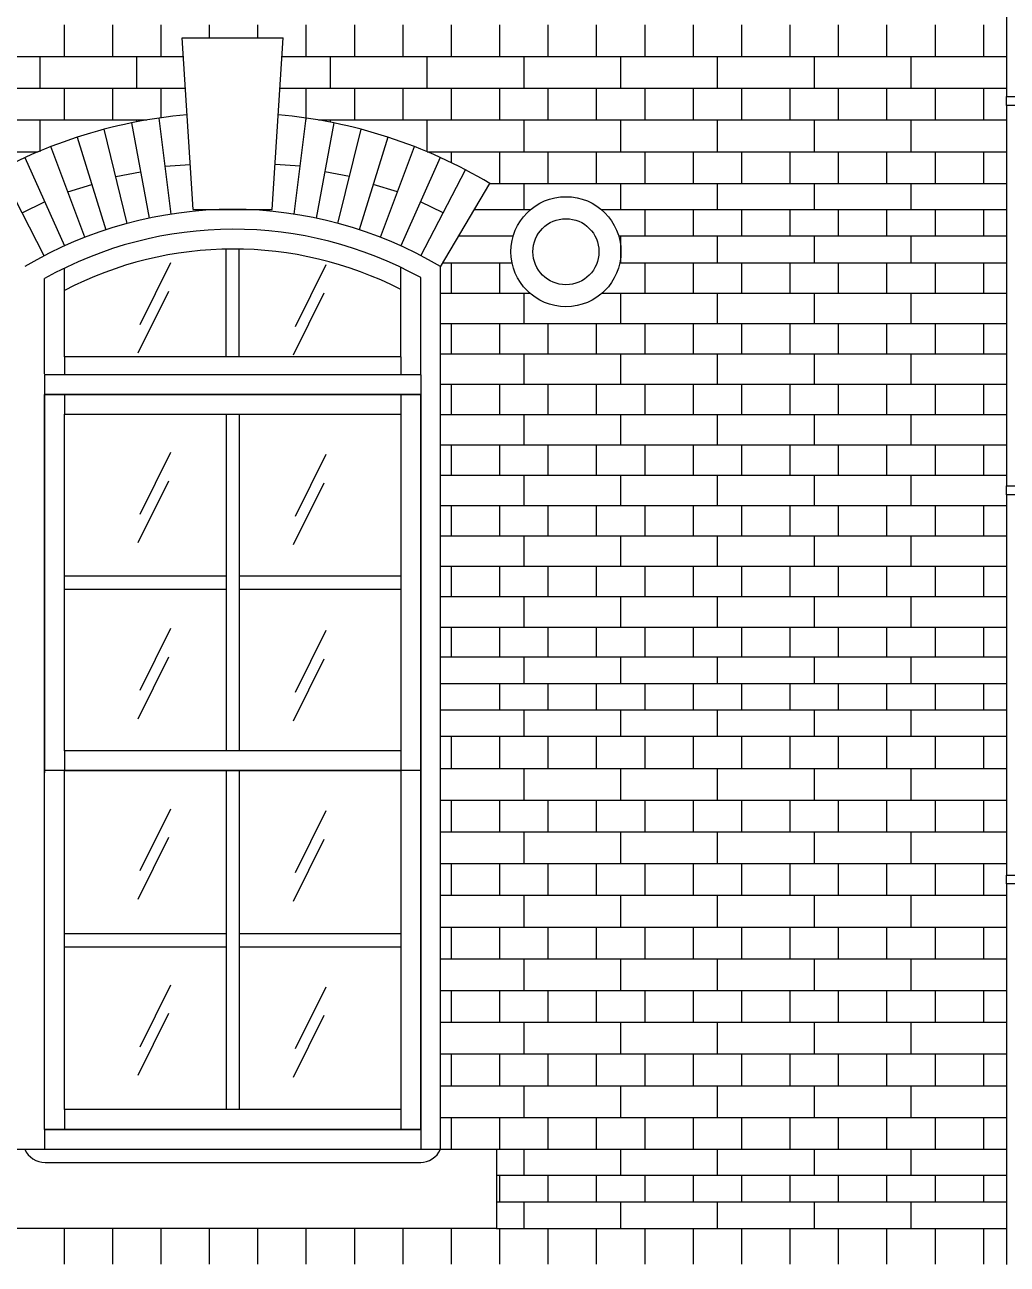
# Model space of a CAD drawing. Extents: x 101185 to 134825, y -129942 to -106182.
# Drawn here: x 120779 to 123013, y -120840 to -118024 of the extents above; entities that cross this region are included whole.
import ezdxf

# ---------------------------------------------------------------- set-up
doc = ezdxf.new("R2010")
doc.units = 0
doc.header["$LTSCALE"] = 50
doc.header["$MEASUREMENT"] = 0
for name, color, linetype in [('ele-3', 6, 'CONTINUOUS'), ('h', 5, 'CONTINUOUS'), ('HAT', 5, 'CONTINUOUS'), ('WID', 4, 'CONTINUOUS')]:
    doc.layers.add(name, color=color, linetype=linetype)

msp = doc.modelspace()

# ---------------------------------------------------------------- linework, layer by layer
at = {"layer": 'ele-3'}
for p, q in [((123011.9, -118187.3), (123011.9, -117322.9)), ((123011.9, -119071.8), (123011.9, -118207.3)), ((121836.9, -118384.7), (123011.9, -118384.7)), ((121928.4, -118444.7), (121801.2, -118444.7)), ((123011.9, -118444.7), (122090.9, -118444.7)), ((121889.7, -118504.7), (121765.5, -118504.7)), ((123011.9, -118504.7), (122129.7, -118504.7)), ((121729.7, -118564.7), (121887.2, -118564.7)), ((122132.1, -118564.7), (123011.9, -118564.7)), ((123011.9, -119956.2), (123011.9, -119091.8)), ((123011.9, -119461.3), (121724.4, -119461.3)), ((123011.9, -119521.3), (121724.4, -119521.3)), ((123011.9, -119581.3), (121724.4, -119581.3)), ((123011.9, -119641.3), (121724.4, -119641.3)), ((123011.9, -120840.6), (123011.9, -119976.2)), ((121851.9, -120578.8), (123011.9, -120578.8)), ((123011.9, -120638.8), (121851.9, -120638.8)), ((123011.9, -120698.8), (121851.9, -120698.8)), ((121851.9, -120758.8), (123011.9, -120758.8))]:
    msp.add_line(p, q, dxfattribs=at)
for points in [[(121914.4, -118444.7), (121914.4, -118384.7)], [(122134.4, -118444.7), (122134.4, -118384.7)], [(122354.4, -118444.7), (122354.4, -118384.7)], [(122574.4, -118444.7), (122574.4, -118384.7)], [(122794.4, -118444.7), (122794.4, -118384.7)], [(122189.4, -118504.7), (122189.4, -118444.7)], [(122299.4, -118504.7), (122299.4, -118444.7)], [(122409.4, -118504.7), (122409.4, -118444.7)], [(122519.4, -118504.7), (122519.4, -118444.7)], [(122629.4, -118504.7), (122629.4, -118444.7)], [(122739.4, -118504.7), (122739.4, -118444.7)], [(122849.4, -118504.7), (122849.4, -118444.7)], [(122959.4, -118504.7), (122959.4, -118444.7)], [(122134.4, -118564.7), (122134.4, -118504.7)], [(122354.4, -118564.7), (122354.4, -118504.7)], [(122574.4, -118564.7), (122574.4, -118504.7)], [(122794.4, -118564.7), (122794.4, -118504.7)], [(121914.4, -119521.3), (121914.4, -119461.3)], [(122134.4, -119521.3), (122134.4, -119461.3)], [(122354.4, -119521.3), (122354.4, -119461.3)], [(122574.4, -119521.3), (122574.4, -119461.3)], [(122794.4, -119521.3), (122794.4, -119461.3)], [(121859.4, -119581.3), (121859.4, -119521.3)], [(121969.4, -119581.3), (121969.4, -119521.3)], [(122079.4, -119581.3), (122079.4, -119521.3)], [(122189.4, -119581.3), (122189.4, -119521.3)], [(122299.4, -119581.3), (122299.4, -119521.3)], [(122409.4, -119581.3), (122409.4, -119521.3)], [(122519.4, -119581.3), (122519.4, -119521.3)], [(122629.4, -119581.3), (122629.4, -119521.3)], [(122739.4, -119581.3), (122739.4, -119521.3)], [(122849.4, -119581.3), (122849.4, -119521.3)], [(122959.4, -119581.3), (122959.4, -119521.3)], [(121914.4, -119641.3), (121914.4, -119581.3)], [(122134.4, -119641.3), (122134.4, -119581.3)], [(122354.4, -119641.3), (122354.4, -119581.3)], [(122574.4, -119641.3), (122574.4, -119581.3)], [(122794.4, -119641.3), (122794.4, -119581.3)], [(121914.4, -120638.8), (121914.4, -120578.8)], [(122134.4, -120638.8), (122134.4, -120578.8)], [(122354.4, -120638.8), (122354.4, -120578.8)], [(122574.4, -120638.8), (122574.4, -120578.8)], [(122794.4, -120638.8), (122794.4, -120578.8)], [(121859.4, -120698.8), (121859.4, -120638.8)], [(121969.4, -120698.8), (121969.4, -120638.8)], [(122079.4, -120698.8), (122079.4, -120638.8)], [(122189.4, -120698.8), (122189.4, -120638.8)], [(122299.4, -120698.8), (122299.4, -120638.8)], [(122409.4, -120698.8), (122409.4, -120638.8)], [(122519.4, -120698.8), (122519.4, -120638.8)], [(122629.4, -120698.8), (122629.4, -120638.8)], [(122739.4, -120698.8), (122739.4, -120638.8)], [(122849.4, -120698.8), (122849.4, -120638.8)], [(122959.4, -120698.8), (122959.4, -120638.8)], [(121914.4, -120758.8), (121914.4, -120698.8)], [(122134.4, -120758.8), (122134.4, -120698.8)], [(122354.4, -120758.8), (122354.4, -120698.8)], [(122574.4, -120758.8), (122574.4, -120698.8)], [(122794.4, -120758.8), (122794.4, -120698.8)]]:
    msp.add_lwpolyline(points, dxfattribs=at)
at = {"layer": 'h'}
for p, q in [((120259.4, -118096.3), (121139.6, -118096.3)), ((121364.1, -118096.3), (123011.9, -118096.3)), ((120259.4, -118168.4), (121144.2, -118168.4)), ((121359.5, -118168.4), (123011.9, -118168.4)), ((120259.4, -118240.5), (121056.9, -118240.5)), ((121111.8, -118454.5), (121084.7, -118236)), ((121391.9, -118454.5), (121419, -118236)), ((121446.8, -118240.5), (123011.9, -118240.5)), ((121012.5, -118475.3), (120959.9, -118261.7)), ((121021.9, -118247.1), (121061.8, -118463.5)), ((121481.8, -118247.1), (121441.9, -118463.5)), ((121491.2, -118475.3), (121543.8, -118261.7)), ((120898.7, -118279.7), (120963.8, -118489.8)), ((121605, -118279.7), (121539.9, -118489.8)), ((120259.4, -118312.6), (120809.9, -118312.6)), ((120916, -118507), (120838.6, -118301)), ((121587.7, -118507), (121665.1, -118301)), ((121693.8, -118312.6), (123011.9, -118312.6)), ((120823.7, -118549), (120722.5, -118353.7)), ((120779.8, -118325.7), (120869.3, -118526.7)), ((121098.2, -118345.2), (121155.3, -118341.6)), ((121405.5, -118345.2), (121348.4, -118341.6)), ((121723.9, -118325.7), (121634.4, -118526.7)), ((121680, -118549), (121781.2, -118353.7)), ((120986.2, -118368.5), (121042.4, -118358.1)), ((121517.5, -118368.5), (121461.3, -118358.1)), ((120877.3, -118404), (120932, -118387.1)), ((121626.4, -118404), (121571.7, -118387.1)), ((120773.1, -118451.3), (120824.5, -118426.2)), ((121730.6, -118451.3), (121679.2, -118426.2)), ((121110.7, -118565), (121041.1, -118705.7)), ((121463.6, -118569.5), (121394.1, -118710.2)), ((121105.9, -118629.8), (121036.3, -118770.5)), ((121458.9, -118634.3), (121389.3, -118775)), ((121724.4, -118633.7), (121927.2, -118633.7)), ((122092.1, -118633.7), (123011.9, -118633.7)), ((121724.4, -118702.7), (123011.9, -118702.7)), ((121724.4, -118771.6), (123011.9, -118771.6)), ((121724.4, -118840.6), (123011.9, -118840.6)), ((121724.4, -118909.6), (123011.9, -118909.6)), ((121110.7, -118996), (121041.1, -119136.7)), ((121463.6, -119000.4), (121394.1, -119141.1)), ((121724.4, -118978.6), (123011.9, -118978.6)), ((121724.4, -119047.5), (123011.9, -119047.5)), ((121105.9, -119060.8), (121036.3, -119201.5)), ((121458.9, -119065.3), (121389.3, -119206)), ((121724.4, -119116.5), (123011.9, -119116.5)), ((121724.4, -119185.5), (123011.9, -119185.5)), ((121724.4, -119254.4), (123011.9, -119254.4)), ((121724.4, -119323.4), (123011.9, -119323.4)), ((121724.4, -119392.4), (123011.9, -119392.4)), ((121110.7, -119396), (121041.1, -119536.7)), ((121463.6, -119400.4), (121394.1, -119541.1)), ((121105.9, -119460.8), (121036.3, -119601.5)), ((121458.9, -119465.3), (121389.3, -119606)), ((121724.4, -119713.5), (123011.9, -119713.5)), ((121724.4, -119785.6), (123011.9, -119785.6)), ((121110.7, -119806), (121041.1, -119946.7)), ((121463.6, -119810.4), (121394.1, -119951.1)), ((121105.9, -119870.8), (121036.3, -120011.5)), ((121724.4, -119857.7), (123011.9, -119857.7)), ((121458.9, -119875.3), (121389.3, -120016)), ((121724.4, -119929.8), (123011.9, -119929.8)), ((121724.4, -120001.9), (123011.9, -120001.9)), ((121724.4, -120074), (123011.9, -120074)), ((121724.4, -120146.1), (123011.9, -120146.1)), ((121110.7, -120206), (121041.1, -120346.7)), ((121463.6, -120210.4), (121394.1, -120351.1)), ((121724.4, -120218.2), (123011.9, -120218.2)), ((121105.9, -120270.8), (121036.3, -120411.5)), ((121458.9, -120275.3), (121389.3, -120416)), ((121724.4, -120290.3), (123011.9, -120290.3)), ((121724.4, -120362.4), (123011.9, -120362.4)), ((121724.4, -120434.6), (123011.9, -120434.6)), ((121724.4, -120506.7), (123011.9, -120506.7))]:
    msp.add_line(p, q, dxfattribs=at)
for points in [[(120869.4, -118096.3), (120869.4, -118024.2)], [(120979.4, -118096.3), (120979.4, -118024.2)], [(121089.4, -118096.3), (121089.4, -118024.2)], [(121199.4, -118053.8), (121199.4, -118024.2)], [(121309.4, -118053.8), (121309.4, -118024.2)], [(121419.4, -118096.3), (121419.4, -118024.2)], [(121529.4, -118096.3), (121529.4, -118024.2)], [(121639.4, -118096.3), (121639.4, -118024.2)], [(121749.4, -118096.3), (121749.4, -118024.2)], [(121859.4, -118096.3), (121859.4, -118024.2)], [(121969.4, -118096.3), (121969.4, -118024.2)], [(122079.4, -118096.3), (122079.4, -118024.2)], [(122189.4, -118096.3), (122189.4, -118024.2)], [(122299.4, -118096.3), (122299.4, -118024.2)], [(122409.4, -118096.3), (122409.4, -118024.2)], [(122519.4, -118096.3), (122519.4, -118024.2)], [(122629.4, -118096.3), (122629.4, -118024.2)], [(122739.4, -118096.3), (122739.4, -118024.2)], [(122849.4, -118096.3), (122849.4, -118024.2)], [(122959.4, -118096.3), (122959.4, -118024.2)], [(120814.4, -118168.4), (120814.4, -118096.3)], [(121034.4, -118168.4), (121034.4, -118096.3)], [(121474.4, -118168.4), (121474.4, -118096.3)], [(121694.4, -118168.4), (121694.4, -118096.3)], [(121914.4, -118168.4), (121914.4, -118096.3)], [(122134.4, -118168.4), (122134.4, -118096.3)], [(122354.4, -118168.4), (122354.4, -118096.3)], [(122574.4, -118168.4), (122574.4, -118096.3)], [(122794.4, -118168.4), (122794.4, -118096.3)], [(120869.4, -118240.5), (120869.4, -118168.4)], [(120979.4, -118240.5), (120979.4, -118168.4)], [(121089.4, -118235.4), (121089.4, -118168.4)], [(121419.4, -118240.5), (121419.4, -118168.4)], [(121529.4, -118240.5), (121529.4, -118168.4)], [(121639.4, -118240.5), (121639.4, -118168.4)], [(121749.4, -118240.5), (121749.4, -118168.4)], [(121859.4, -118240.5), (121859.4, -118168.4)], [(121969.4, -118240.5), (121969.4, -118168.4)], [(122079.4, -118240.5), (122079.4, -118168.4)], [(122189.4, -118240.5), (122189.4, -118168.4)], [(122299.4, -118240.5), (122299.4, -118168.4)], [(122409.4, -118240.5), (122409.4, -118168.4)], [(122519.4, -118240.5), (122519.4, -118168.4)], [(122629.4, -118240.5), (122629.4, -118168.4)], [(122739.4, -118240.5), (122739.4, -118168.4)], [(122849.4, -118240.5), (122849.4, -118168.4)], [(122959.4, -118240.5), (122959.4, -118168.4)], [(120814.4, -118312.6), (120814.4, -118240.5)], [(121034.4, -118244.6), (121034.4, -118240.5)], [(121474.4, -118245.6), (121474.4, -118240.5)], [(121694.4, -118312.6), (121694.4, -118240.5)], [(121914.4, -118312.6), (121914.4, -118240.5)], [(122134.4, -118312.6), (122134.4, -118240.5)], [(122354.4, -118312.6), (122354.4, -118240.5)], [(122574.4, -118312.6), (122574.4, -118240.5)], [(122794.4, -118312.6), (122794.4, -118240.5)], [(121749.4, -118337.6), (121749.4, -118312.6)], [(121859.4, -118384.7), (121859.4, -118312.6)], [(121969.4, -118384.7), (121969.4, -118312.6)], [(122079.4, -118384.7), (122079.4, -118312.6)], [(122189.4, -118384.7), (122189.4, -118312.6)], [(122299.4, -118384.7), (122299.4, -118312.6)], [(122409.4, -118384.7), (122409.4, -118312.6)], [(122519.4, -118384.7), (122519.4, -118312.6)], [(122629.4, -118384.7), (122629.4, -118312.6)], [(122739.4, -118384.7), (122739.4, -118312.6)], [(122849.4, -118384.7), (122849.4, -118312.6)], [(122959.4, -118384.7), (122959.4, -118312.6)], [(121749.4, -118633.7), (121749.4, -118564.7)], [(121859.4, -118633.7), (121859.4, -118564.7)], [(122189.4, -118633.7), (122189.4, -118564.7)], [(122299.4, -118633.7), (122299.4, -118564.7)], [(122409.4, -118633.7), (122409.4, -118564.7)], [(122519.4, -118633.7), (122519.4, -118564.7)], [(122629.4, -118633.7), (122629.4, -118564.7)], [(122739.4, -118633.7), (122739.4, -118564.7)], [(122849.4, -118633.7), (122849.4, -118564.7)], [(122959.4, -118633.7), (122959.4, -118564.7)], [(121914.4, -118702.7), (121914.4, -118633.7)], [(122134.4, -118702.7), (122134.4, -118633.7)], [(122354.4, -118702.7), (122354.4, -118633.7)], [(122574.4, -118702.7), (122574.4, -118633.7)], [(122794.4, -118702.7), (122794.4, -118633.7)], [(121749.4, -118771.6), (121749.4, -118702.7)], [(121859.4, -118771.6), (121859.4, -118702.7)], [(121969.4, -118771.6), (121969.4, -118702.7)], [(122079.4, -118771.6), (122079.4, -118702.7)], [(122189.4, -118771.6), (122189.4, -118702.7)], [(122299.4, -118771.6), (122299.4, -118702.7)], [(122409.4, -118771.6), (122409.4, -118702.7)], [(122519.4, -118771.6), (122519.4, -118702.7)], [(122629.4, -118771.6), (122629.4, -118702.7)], [(122739.4, -118771.6), (122739.4, -118702.7)], [(122849.4, -118771.6), (122849.4, -118702.7)], [(122959.4, -118771.6), (122959.4, -118702.7)], [(121914.4, -118840.6), (121914.4, -118771.6)], [(122134.4, -118840.6), (122134.4, -118771.6)], [(122354.4, -118840.6), (122354.4, -118771.6)], [(122574.4, -118840.6), (122574.4, -118771.6)], [(122794.4, -118840.6), (122794.4, -118771.6)], [(121749.4, -118909.6), (121749.4, -118840.6)], [(121859.4, -118909.6), (121859.4, -118840.6)], [(121969.4, -118909.6), (121969.4, -118840.6)], [(122079.4, -118909.6), (122079.4, -118840.6)], [(122189.4, -118909.6), (122189.4, -118840.6)], [(122299.4, -118909.6), (122299.4, -118840.6)], [(122409.4, -118909.6), (122409.4, -118840.6)], [(122519.4, -118909.6), (122519.4, -118840.6)], [(122629.4, -118909.6), (122629.4, -118840.6)], [(122739.4, -118909.6), (122739.4, -118840.6)], [(122849.4, -118909.6), (122849.4, -118840.6)], [(122959.4, -118909.6), (122959.4, -118840.6)], [(121914.4, -118978.5), (121914.4, -118909.6)], [(122134.4, -118978.5), (122134.4, -118909.6)], [(122354.4, -118978.5), (122354.4, -118909.6)], [(122574.4, -118978.5), (122574.4, -118909.6)], [(122794.4, -118978.5), (122794.4, -118909.6)], [(121749.4, -119047.5), (121749.4, -118978.6)], [(121859.4, -119047.5), (121859.4, -118978.6)], [(121969.4, -119047.5), (121969.4, -118978.6)], [(122079.4, -119047.5), (122079.4, -118978.6)], [(122189.4, -119047.5), (122189.4, -118978.6)], [(122299.4, -119047.5), (122299.4, -118978.6)], [(122409.4, -119047.5), (122409.4, -118978.6)], [(122519.4, -119047.5), (122519.4, -118978.6)], [(122629.4, -119047.5), (122629.4, -118978.6)], [(122739.4, -119047.5), (122739.4, -118978.6)], [(122849.4, -119047.5), (122849.4, -118978.6)], [(122959.4, -119047.5), (122959.4, -118978.6)], [(121914.4, -119116.5), (121914.4, -119047.5)], [(122134.4, -119116.5), (122134.4, -119047.5)], [(122354.4, -119116.5), (122354.4, -119047.5)], [(122574.4, -119116.5), (122574.4, -119047.5)], [(122794.4, -119116.5), (122794.4, -119047.5)], [(121749.4, -119185.5), (121749.4, -119116.5)], [(121859.4, -119185.5), (121859.4, -119116.5)], [(121969.4, -119185.5), (121969.4, -119116.5)], [(122079.4, -119185.5), (122079.4, -119116.5)], [(122189.4, -119185.5), (122189.4, -119116.5)], [(122299.4, -119185.5), (122299.4, -119116.5)], [(122409.4, -119185.5), (122409.4, -119116.5)], [(122519.4, -119185.5), (122519.4, -119116.5)], [(122629.4, -119185.5), (122629.4, -119116.5)], [(122739.4, -119185.5), (122739.4, -119116.5)], [(122849.4, -119185.5), (122849.4, -119116.5)], [(122959.4, -119185.5), (122959.4, -119116.5)], [(121914.4, -119254.4), (121914.4, -119185.5)], [(122134.4, -119254.4), (122134.4, -119185.5)], [(122354.4, -119254.4), (122354.4, -119185.5)], [(122574.4, -119254.4), (122574.4, -119185.5)], [(122794.4, -119254.4), (122794.4, -119185.5)], [(121749.4, -119323.4), (121749.4, -119254.4)], [(121859.4, -119323.4), (121859.4, -119254.4)], [(121969.4, -119323.4), (121969.4, -119254.4)], [(122079.4, -119323.4), (122079.4, -119254.4)], [(122189.4, -119323.4), (122189.4, -119254.4)], [(122299.4, -119323.4), (122299.4, -119254.4)], [(122409.4, -119323.4), (122409.4, -119254.4)], [(122519.4, -119323.4), (122519.4, -119254.4)], [(122629.4, -119323.4), (122629.4, -119254.4)], [(122739.4, -119323.4), (122739.4, -119254.4)], [(122849.4, -119323.4), (122849.4, -119254.4)], [(122959.4, -119323.4), (122959.4, -119254.4)], [(121914.4, -119392.4), (121914.4, -119323.4)], [(122134.4, -119392.4), (122134.4, -119323.4)], [(122354.4, -119392.4), (122354.4, -119323.4)], [(122574.4, -119392.4), (122574.4, -119323.4)], [(122794.4, -119392.4), (122794.4, -119323.4)], [(121749.4, -119461.3), (121749.4, -119392.4)], [(121859.4, -119461.3), (121859.4, -119392.4)], [(121969.4, -119461.3), (121969.4, -119392.4)], [(122079.4, -119461.3), (122079.4, -119392.4)], [(122189.4, -119461.3), (122189.4, -119392.4)], [(122299.4, -119461.3), (122299.4, -119392.4)], [(122409.4, -119461.3), (122409.4, -119392.4)], [(122519.4, -119461.3), (122519.4, -119392.4)], [(122629.4, -119461.3), (122629.4, -119392.4)], [(122739.4, -119461.3), (122739.4, -119392.4)], [(122849.4, -119461.3), (122849.4, -119392.4)], [(122959.4, -119461.3), (122959.4, -119392.4)], [(121749.4, -119713.5), (121749.4, -119641.3)], [(121859.4, -119713.5), (121859.4, -119641.3)], [(121969.4, -119713.5), (121969.4, -119641.3)], [(122079.4, -119713.5), (122079.4, -119641.3)], [(122189.4, -119713.5), (122189.4, -119641.3)], [(122299.4, -119713.5), (122299.4, -119641.3)], [(122409.4, -119713.5), (122409.4, -119641.3)], [(122519.4, -119713.5), (122519.4, -119641.3)], [(122629.4, -119713.5), (122629.4, -119641.3)], [(122739.4, -119713.5), (122739.4, -119641.3)], [(122849.4, -119713.5), (122849.4, -119641.3)], [(122959.4, -119713.5), (122959.4, -119641.3)], [(121914.4, -119785.6), (121914.4, -119713.5)], [(122134.4, -119785.6), (122134.4, -119713.5)], [(122354.4, -119785.6), (122354.4, -119713.5)], [(122574.4, -119785.6), (122574.4, -119713.5)], [(122794.4, -119785.6), (122794.4, -119713.5)], [(121749.4, -119857.7), (121749.4, -119785.6)], [(121859.4, -119857.7), (121859.4, -119785.6)], [(121969.4, -119857.7), (121969.4, -119785.6)], [(122079.4, -119857.7), (122079.4, -119785.6)], [(122189.4, -119857.7), (122189.4, -119785.6)], [(122299.4, -119857.7), (122299.4, -119785.6)], [(122409.4, -119857.7), (122409.4, -119785.6)], [(122519.4, -119857.7), (122519.4, -119785.6)], [(122629.4, -119857.7), (122629.4, -119785.6)], [(122739.4, -119857.7), (122739.4, -119785.6)], [(122849.4, -119857.7), (122849.4, -119785.6)], [(122959.4, -119857.7), (122959.4, -119785.6)], [(121914.4, -119929.8), (121914.4, -119857.7)], [(122134.4, -119929.8), (122134.4, -119857.7)], [(122354.4, -119929.8), (122354.4, -119857.7)], [(122574.4, -119929.8), (122574.4, -119857.7)], [(122794.4, -119929.8), (122794.4, -119857.7)], [(121749.4, -120001.9), (121749.4, -119929.8)], [(121859.4, -120001.9), (121859.4, -119929.8)], [(121969.4, -120001.9), (121969.4, -119929.8)], [(122079.4, -120001.9), (122079.4, -119929.8)], [(122189.4, -120001.9), (122189.4, -119929.8)], [(122299.4, -120001.9), (122299.4, -119929.8)], [(122409.4, -120001.9), (122409.4, -119929.8)], [(122519.4, -120001.9), (122519.4, -119929.8)], [(122629.4, -120001.9), (122629.4, -119929.8)], [(122739.4, -120001.9), (122739.4, -119929.8)], [(122849.4, -120001.9), (122849.4, -119929.8)], [(122959.4, -120001.9), (122959.4, -119929.8)], [(121914.4, -120074), (121914.4, -120001.9)], [(122134.4, -120074), (122134.4, -120001.9)], [(122354.4, -120074), (122354.4, -120001.9)], [(122574.4, -120074), (122574.4, -120001.9)], [(122794.4, -120074), (122794.4, -120001.9)], [(121749.4, -120146.1), (121749.4, -120074)], [(121859.4, -120146.1), (121859.4, -120074)], [(121969.4, -120146.1), (121969.4, -120074)], [(122079.4, -120146.1), (122079.4, -120074)], [(122189.4, -120146.1), (122189.4, -120074)], [(122299.4, -120146.1), (122299.4, -120074)], [(122409.4, -120146.1), (122409.4, -120074)], [(122519.4, -120146.1), (122519.4, -120074)], [(122629.4, -120146.1), (122629.4, -120074)], [(122739.4, -120146.1), (122739.4, -120074)], [(122849.4, -120146.1), (122849.4, -120074)], [(122959.4, -120146.1), (122959.4, -120074)], [(121914.4, -120218.2), (121914.4, -120146.1)], [(122134.4, -120218.2), (122134.4, -120146.1)], [(122354.4, -120218.2), (122354.4, -120146.1)], [(122574.4, -120218.2), (122574.4, -120146.1)], [(122794.4, -120218.2), (122794.4, -120146.1)], [(121749.4, -120290.3), (121749.4, -120218.2)], [(121859.4, -120290.3), (121859.4, -120218.2)], [(121969.4, -120290.3), (121969.4, -120218.2)], [(122079.4, -120290.3), (122079.4, -120218.2)], [(122189.4, -120290.3), (122189.4, -120218.2)], [(122299.4, -120290.3), (122299.4, -120218.2)], [(122409.4, -120290.3), (122409.4, -120218.2)], [(122519.4, -120290.3), (122519.4, -120218.2)], [(122629.4, -120290.3), (122629.4, -120218.2)], [(122739.4, -120290.3), (122739.4, -120218.2)], [(122849.4, -120290.3), (122849.4, -120218.2)], [(122959.4, -120290.3), (122959.4, -120218.2)], [(121914.4, -120362.4), (121914.4, -120290.3)], [(122134.4, -120362.4), (122134.4, -120290.3)], [(122354.4, -120362.4), (122354.4, -120290.3)], [(122574.4, -120362.4), (122574.4, -120290.3)], [(122794.4, -120362.4), (122794.4, -120290.3)], [(121749.4, -120434.6), (121749.4, -120362.4)], [(121859.4, -120434.6), (121859.4, -120362.4)], [(121969.4, -120434.6), (121969.4, -120362.4)], [(122079.4, -120434.6), (122079.4, -120362.4)], [(122189.4, -120434.6), (122189.4, -120362.4)], [(122299.4, -120434.6), (122299.4, -120362.4)], [(122409.4, -120434.6), (122409.4, -120362.4)], [(122519.4, -120434.6), (122519.4, -120362.4)], [(122629.4, -120434.6), (122629.4, -120362.4)], [(122739.4, -120434.6), (122739.4, -120362.4)], [(122849.4, -120434.6), (122849.4, -120362.4)], [(122959.4, -120434.6), (122959.4, -120362.4)], [(121914.4, -120506.7), (121914.4, -120434.6)], [(122134.4, -120506.7), (122134.4, -120434.6)], [(122354.4, -120506.7), (122354.4, -120434.6)], [(122574.4, -120506.7), (122574.4, -120434.6)], [(122794.4, -120506.7), (122794.4, -120434.6)], [(121749.4, -120578.8), (121749.4, -120506.7)], [(121859.4, -120578.8), (121859.4, -120506.7)], [(121969.4, -120578.8), (121969.4, -120506.7)], [(122079.4, -120578.8), (122079.4, -120506.7)], [(122189.4, -120578.8), (122189.4, -120506.7)], [(122299.4, -120578.8), (122299.4, -120506.7)], [(122409.4, -120578.8), (122409.4, -120506.7)], [(122519.4, -120578.8), (122519.4, -120506.7)], [(122629.4, -120578.8), (122629.4, -120506.7)], [(122739.4, -120578.8), (122739.4, -120506.7)], [(122849.4, -120578.8), (122849.4, -120506.7)], [(122959.4, -120578.8), (122959.4, -120506.7)], [(120869.4, -120840.1), (120869.4, -120758.8)], [(120979.4, -120840.1), (120979.4, -120758.8)], [(121089.4, -120840.1), (121089.4, -120758.8)], [(121199.4, -120840.1), (121199.4, -120758.8)], [(121309.4, -120840.1), (121309.4, -120758.8)], [(121419.4, -120840.1), (121419.4, -120758.8)], [(121529.4, -120840.1), (121529.4, -120758.8)], [(121639.4, -120840.1), (121639.4, -120758.8)], [(121749.4, -120840.1), (121749.4, -120758.8)], [(121859.4, -120840.1), (121859.4, -120758.8)], [(121969.4, -120840.1), (121969.4, -120758.8)], [(122079.4, -120840.1), (122079.4, -120758.8)], [(122189.4, -120840.1), (122189.4, -120758.8)], [(122299.4, -120840.1), (122299.4, -120758.8)], [(122409.4, -120840.1), (122409.4, -120758.8)], [(122519.4, -120840.1), (122519.4, -120758.8)], [(122629.4, -120840.1), (122629.4, -120758.8)], [(122739.4, -120840.1), (122739.4, -120758.8)], [(122849.4, -120840.1), (122849.4, -120758.8)], [(122959.4, -120840.1), (122959.4, -120758.8)]]:
    msp.add_lwpolyline(points, dxfattribs=at)
msp.add_circle((122009.7, -118539.7), 75, dxfattribs=at)
at = {"layer": 'HAT'}
for p, q in [((120869.4, -118627.7), (120869.4, -118577.3)), ((121634.4, -118625.7), (121634.4, -118575.5)), ((120869.4, -118778.8), (120869.4, -118818.8)), ((121634.4, -118778.8), (121634.4, -118818.8)), ((120824.4, -118818.8), (120824.4, -118863.8)), ((121679.4, -118818.8), (121679.4, -118863.8)), ((120869.4, -118863.8), (120869.4, -118908.8)), ((121634.4, -118863.8), (121634.4, -118908.8)), ((120869.4, -119673.8), (120869.4, -119718.8)), ((121634.4, -119673.8), (121634.4, -119718.8)), ((120869.4, -120488.8), (120869.4, -120533.8)), ((121634.4, -120488.8), (121634.4, -120533.8)), ((120824.4, -120533.8), (120824.4, -120578.8)), ((121679.4, -120533.8), (121679.4, -120578.8))]:
    msp.add_line(p, q, dxfattribs=at)
at = {"layer": 'WID'}
for p, q in [((121136.9, -118053.8), (121366.9, -118053.8)), ((121161.9, -118443.8), (121136.9, -118053.8)), ((121341.9, -118443.8), (121366.9, -118053.8)), ((121724.4, -118573.8), (121836.9, -118384.7)), ((121161.9, -118443.8), (121341.9, -118443.8)), ((121236.9, -118778.8), (121236.9, -118533.9)), ((121266.9, -118778.8), (121266.9, -118533.8)), ((121724.4, -120578.8), (121724.4, -118573.8)), ((120824.4, -118817.2), (120824.4, -118600.9)), ((121679.4, -118817.2), (121679.4, -118598.7)), ((120869.4, -118778.8), (120869.4, -118627.7)), ((121634.4, -118778.8), (121634.4, -118625.7)), ((121634.4, -118778.8), (120869.4, -118778.8)), ((120824.4, -118818.8), (121679.4, -118818.8)), ((121236.9, -118908.8), (121236.9, -119673.8)), ((121266.9, -118908.8), (121266.9, -119673.8)), ((120824.4, -120533.8), (120824.4, -118987.9)), ((121679.4, -120533.8), (121679.4, -118987.9)), ((120869.4, -119276.3), (121236.9, -119276.3)), ((121266.9, -119276.3), (121634.4, -119276.3)), ((120869.4, -119306.3), (121236.9, -119306.3)), ((121266.9, -119306.3), (121634.4, -119306.3)), ((121236.9, -119718.8), (121236.9, -120488.8)), ((121266.9, -119718.8), (121266.9, -120488.8)), ((120869.4, -120088.8), (121236.9, -120088.8)), ((121266.9, -120088.8), (121634.4, -120088.8)), ((120869.4, -120118.8), (121236.9, -120118.8)), ((121266.9, -120118.8), (121634.4, -120118.8)), ((120824.4, -120533.8), (121679.4, -120533.8)), ((120651.9, -120578.8), (121851.9, -120578.8)), ((120779.4, -120578.8), (121724.4, -120578.8)), ((121851.9, -120578.8), (121851.9, -120758.8)), ((120825.5, -120608.8), (121680.1, -120608.8)), ((121851.9, -120758.8), (120651.9, -120758.8))]:
    msp.add_line(p, q, dxfattribs=at)
for points in [[(123010.9, -118187.3), (123087.9, -118187.3), (123087.9, -118207.3), (123010.9, -118207.3)], [(121679.4, -119718.8), (120824.4, -119718.8), (120824.4, -118863.8), (121679.4, -118863.8)], [(121634.4, -119673.8), (120869.4, -119673.8), (120869.4, -118908.8), (121634.4, -118908.8)], [(123010.9, -119071.8), (123087.9, -119071.8), (123087.9, -119091.8), (123010.9, -119091.8)], [(121634.4, -120488.8), (120869.4, -120488.8), (120869.4, -119718.8), (121634.4, -119718.8)], [(123010.9, -119956.2), (123087.9, -119956.2), (123087.9, -119976.2), (123010.9, -119976.2)]]:
    msp.add_lwpolyline(points, close=True, dxfattribs=at)
for points in [[(121679.4, -119723.8), (121679.4, -118863.8), (120824.4, -118863.8), (120824.4, -119723.8)], [(121679.4, -119673.8), (121679.4, -120533.8), (120824.4, -120533.8), (120824.4, -119673.8)]]:
    msp.add_lwpolyline(points, dxfattribs=at)
msp.add_circle((122009.7, -118539.7), 125, dxfattribs=at)
for centre, radius, start, end in [((121251.9, -119367.4), 1143.7, 95.2073, 120.7666), ((121251.9, -119367.4), 1143.7, 59.2334, 84.7927), ((121251.9, -119367.4), 923.7, 59.2334, 120.7666), ((121253.8, -119367.4), 878.7, 61.0323, 119.2575), ((121253.8, -119367.4), 833.7, 62.8397, 117.4606), ((120824.6, -120559.7), 49.1, 202.8572, 271.1334), ((121679.1, -120559.7), 49.1, 268.8666, 337.1428)]:
    msp.add_arc(centre, radius, start, end, dxfattribs=at)

doc.saveas('drawing.dxf')
